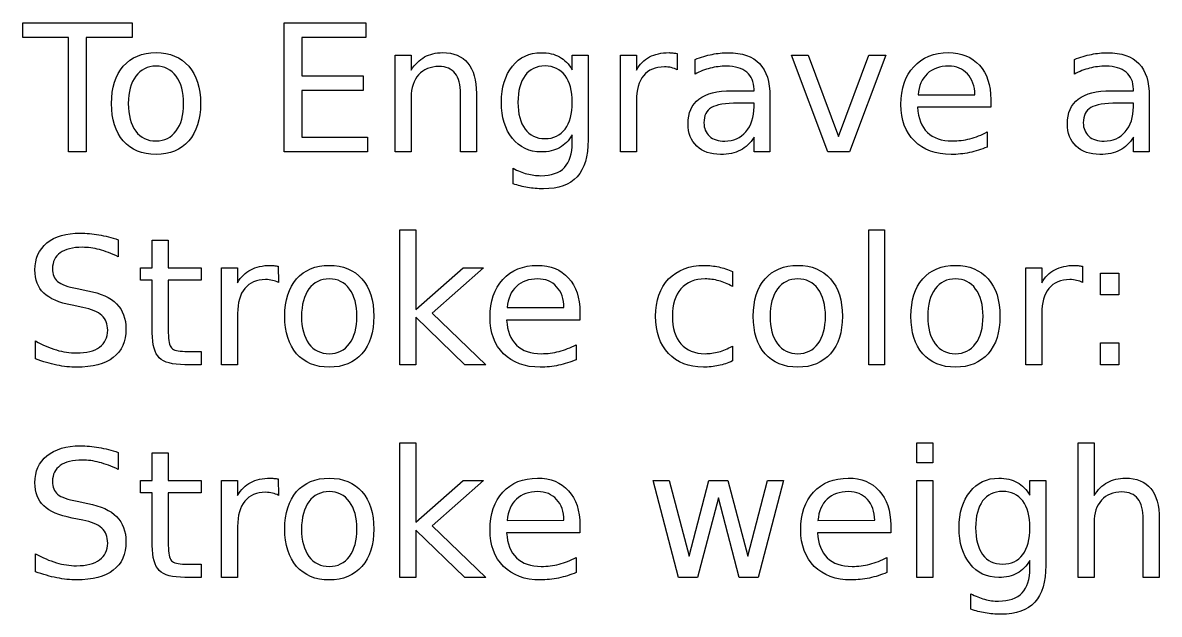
# Model space of a CAD drawing. Extents: x -140 to 352, y 0 to 216.
# Drawn here: x -72.05 to -46.73, y 60.78 to 73.97 of the extents above; entities that cross this region are included whole.
import ezdxf

# ---------------------------------------------------------------- set-up
doc = ezdxf.new("R2010")
doc.units = 0
doc.layers.add('Design_Template', color=7, linetype='CONTINUOUS')

msp = doc.modelspace()

# ---------------------------------------------------------------- linework, layer by layer
at = {"layer": 'Design_Template', "color": 7}
for points in [[(-72.048409, 73.967792), (-69.611762, 73.967792), (-69.611762, 73.639818), (-70.634267, 73.639818), (-70.634267, 71.087414), (-71.025904, 71.087414), (-71.025904, 73.639818), (-72.048409, 73.639818)], [(-66.223991, 73.967792), (-64.402776, 73.967792), (-64.402776, 73.639818), (-65.834285, 73.639818), (-65.834285, 72.787087), (-64.462586, 72.787087), (-64.462586, 72.459113), (-65.834285, 72.459113), (-65.834285, 71.415388), (-64.368052, 71.415388), (-64.368052, 71.087414), (-66.223991, 71.087414)], [(-54.926283, 73.248178), (-54.550081, 73.248178), (-53.874843, 71.434681), (-53.199601, 73.248178), (-52.823399, 73.248178), (-53.633684, 71.087414), (-54.115998, 71.087414)], [(-63.652298, 69.348001), (-63.295385, 69.348001), (-63.295385, 67.575017), (-62.236227, 68.506844), (-61.782851, 68.506844), (-62.928828, 67.495917), (-61.734619, 66.346081), (-62.19764, 66.346081), (-63.295385, 67.401384), (-63.295385, 66.346081), (-63.652298, 66.346081)], [(-53.205391, 69.348001), (-52.850408, 69.348001), (-52.850408, 66.346081), (-53.205391, 66.346081)], [(-48.04078, 68.389161), (-47.633707, 68.389161), (-47.633707, 67.899132), (-48.04078, 67.899132)], [(-48.04078, 66.83611), (-47.633707, 66.83611), (-47.633707, 66.346081), (-48.04078, 66.346081)], [(-63.652298, 64.606664), (-63.295385, 64.606664), (-63.295385, 62.83368), (-62.236227, 63.765511), (-61.782851, 63.765511), (-62.928828, 62.754581), (-61.734619, 61.604747), (-62.19764, 61.604747), (-63.295385, 62.66005), (-63.295385, 61.604747), (-63.652298, 61.604747)], [(-52.132727, 64.606664), (-51.777745, 64.606664), (-51.777745, 64.157151), (-52.132727, 64.157151)], [(-58.003444, 63.765511), (-57.648461, 63.765511), (-57.204733, 62.079343), (-56.762932, 63.765511), (-56.344287, 63.765511), (-55.900556, 62.079343), (-55.458759, 63.765511), (-55.103776, 63.765511), (-55.669046, 61.604747), (-56.087694, 61.604747), (-56.552645, 63.375801), (-57.019525, 61.604747), (-57.438174, 61.604747)], [(-52.132727, 63.765511), (-51.777745, 63.765511), (-51.777745, 61.604747), (-52.132727, 61.604747)]]:
    msp.add_lwpolyline(points, close=True, dxfattribs=at)
for points in [[(-63.395708, 72.308632), (-63.395708, 71.087414), (-63.752621, 71.087414), (-63.752621, 73.248178), (-63.395708, 73.248178), (-63.395708, 72.912489)], [(-59.809225, 72.920197), (-59.809225, 73.248167), (-59.454242, 73.248167), (-59.454242, 71.355571)], [(-58.379649, 72.225673), (-58.379649, 71.08741), (-58.736562, 71.08741), (-58.736562, 73.248174), (-58.379649, 73.248174), (-58.379649, 72.912485)], [(-57.472897, 73.280968), (-57.471134, 72.916341)], [(-57.071616, 72.8218), (-57.071616, 73.149774)], [(-48.621484, 72.8218), (-48.621484, 73.149774)], [(-56.257469, 72.451397), (-55.759724, 72.451397), (-55.759724, 72.486111)], [(-47.807337, 72.451397), (-47.309592, 72.451397), (-47.309592, 72.486111)], [(-61.94298, 72.391591), (-61.94298, 71.087414), (-62.297963, 71.087414), (-62.297963, 72.380016)], [(-55.759724, 72.094485), (-55.759724, 72.173585), (-56.112777, 72.173585)], [(-55.404741, 72.320206), (-55.404741, 71.087414), (-55.759724, 71.087414), (-55.759724, 71.415388)], [(-50.485142, 72.256544), (-50.485142, 72.08291), (-52.11729, 72.08291)], [(-52.105715, 72.358793), (-50.840125, 72.360557)], [(-47.309592, 72.094485), (-47.309592, 72.173585), (-47.662645, 72.173585)], [(-46.954609, 72.320206), (-46.954609, 71.087414), (-47.309592, 71.087414), (-47.309592, 71.415388)], [(-59.809225, 71.291905), (-59.809225, 71.467468)], [(-50.568102, 71.533071), (-50.568102, 71.197382)], [(-61.124977, 70.379368), (-61.124977, 70.724705)], [(-69.922372, 69.131924), (-69.922372, 68.751859)], [(-69.162246, 67.057976), (-69.162246, 68.230962), (-69.422694, 68.230962), (-69.422694, 68.506844), (-69.162246, 68.506844), (-69.162246, 69.120346), (-68.805333, 69.120346)], [(-68.805333, 69.120346), (-68.805333, 68.506844), (-68.074148, 68.506844), (-68.074148, 68.230962), (-68.805333, 68.230962), (-68.805333, 67.057976)], [(-67.26193, 67.484332), (-67.26193, 66.346074), (-67.618843, 66.346074), (-67.618843, 68.506837), (-67.26193, 68.506837), (-67.26193, 68.171148)], [(-66.355182, 68.539632), (-66.353418, 68.175004)], [(-56.242035, 68.423885), (-56.242035, 68.092055)], [(-49.350743, 67.484332), (-49.350743, 66.346074), (-49.707655, 66.346074), (-49.707655, 68.506837), (-49.350743, 68.506837), (-49.350743, 68.171148)], [(-48.443995, 68.539632), (-48.442231, 68.175004)], [(-70.83491, 68.041894), (-70.59954, 67.993662)], [(-70.713367, 67.623245), (-70.950663, 67.669548)], [(-61.258094, 67.61746), (-59.992503, 67.619224)], [(-59.637521, 67.515207), (-59.637521, 67.341577), (-61.269668, 67.341577)], [(-71.764807, 66.473412), (-71.764807, 66.874697)], [(-68.438776, 66.643186), (-68.074148, 66.643186), (-68.074148, 66.346081), (-68.438776, 66.346081)], [(-59.72048, 66.791738), (-59.72048, 66.456048)], [(-56.242035, 66.757014), (-56.242035, 66.42904)], [(-48.185476, 62.825965), (-48.185476, 61.604747), (-48.542388, 61.604747), (-48.542388, 64.606664), (-48.185476, 64.606664), (-48.185476, 63.429822)], [(-69.922372, 64.390587), (-69.922372, 64.010526)], [(-69.162246, 62.316642), (-69.162246, 63.489628), (-69.422694, 63.489628), (-69.422694, 63.765511), (-69.162246, 63.765511), (-69.162246, 64.379013), (-68.805333, 64.379013)], [(-68.805333, 64.379013), (-68.805333, 63.765511), (-68.074148, 63.765511), (-68.074148, 63.489628), (-68.805333, 63.489628), (-68.805333, 62.316642)], [(-66.355182, 63.798298), (-66.353418, 63.433667)], [(-67.26193, 62.742999), (-67.26193, 61.60474), (-67.618843, 61.60474), (-67.618843, 63.765504), (-67.26193, 63.765504), (-67.26193, 63.429815)], [(-49.615051, 63.437527), (-49.615051, 63.765501), (-49.260069, 63.765501), (-49.260069, 61.872904)], [(-70.83491, 63.300561), (-70.59954, 63.252329)], [(-70.713367, 62.881912), (-70.950663, 62.928214)], [(-61.258094, 62.876127), (-59.992503, 62.87789)], [(-54.335934, 62.876127), (-53.070344, 62.87789)], [(-46.732747, 62.908921), (-46.732747, 61.604747), (-47.08773, 61.604747), (-47.08773, 62.897346)], [(-59.637521, 62.773874), (-59.637521, 62.60024), (-61.269668, 62.60024)], [(-52.715361, 62.773874), (-52.715361, 62.60024), (-54.347509, 62.60024)], [(-71.764807, 61.732079), (-71.764807, 62.133364)], [(-59.72048, 62.050404), (-59.72048, 61.714715)], [(-52.798317, 62.050404), (-52.798317, 61.714715)], [(-68.438776, 61.901853), (-68.074148, 61.901853), (-68.074148, 61.604747), (-68.438776, 61.604747)], [(-49.615051, 61.809238), (-49.615051, 61.984798)], [(-50.930799, 60.896701), (-50.930799, 61.242035)]]:
    msp.add_lwpolyline(points, dxfattribs=at)
for points in [[(-69.808545, 72.999304), (-69.63234, 73.199946), (-69.389255, 73.300265), (-69.079286, 73.300269)], [(-69.079286, 73.300269), (-68.770609, 73.300265), (-68.528166, 73.199946), (-68.351961, 72.999304)], [(-63.395708, 72.912489), (-63.310819, 73.042388), (-63.211142, 73.139494), (-63.096673, 73.203805)], [(-63.096673, 73.203805), (-62.980919, 73.268113), (-62.847799, 73.300265), (-62.697318, 73.300269)], [(-62.697318, 73.300269), (-62.449089, 73.300265), (-62.261309, 73.223095), (-62.133974, 73.068759)], [(-61.14234, 72.997367), (-60.980281, 73.199293), (-60.76678, 73.300255), (-60.501826, 73.300258)], [(-60.501826, 73.300258), (-60.342343, 73.300255), (-60.205366, 73.268755), (-60.090897, 73.205725)], [(-60.090897, 73.205725), (-59.976427, 73.142701), (-59.882539, 73.047525), (-59.809225, 72.920197)], [(-58.379649, 72.912485), (-58.305051, 73.043673), (-58.207945, 73.140778), (-58.088332, 73.203802)], [(-58.088332, 73.203802), (-57.96872, 73.26811), (-57.823382, 73.300262), (-57.65232, 73.300265)], [(-57.65232, 73.300265), (-57.627873, 73.300262), (-57.600875, 73.298502), (-57.571291, 73.29448)], [(-57.571291, 73.29448), (-57.541693, 73.29201), (-57.508913, 73.287389), (-57.472897, 73.280968)], [(-57.071616, 73.149774), (-56.941713, 73.199932), (-56.815669, 73.237231), (-56.693481, 73.261668)], [(-56.693481, 73.261668), (-56.571296, 73.287386), (-56.452325, 73.300251), (-56.336569, 73.300255)], [(-56.336569, 73.300255), (-56.024032, 73.300251), (-55.790592, 73.219225), (-55.636252, 73.05717)], [(-52.202179, 72.987729), (-52.010539, 73.196087), (-51.752662, 73.300265), (-51.428548, 73.300269)], [(-51.428548, 73.300269), (-51.137876, 73.300265), (-50.908296, 73.206377), (-50.739806, 73.018597)], [(-48.621484, 73.149774), (-48.491581, 73.199932), (-48.365537, 73.237231), (-48.243349, 73.261668)], [(-48.243349, 73.261668), (-48.121164, 73.287386), (-48.002194, 73.300251), (-47.886437, 73.300255)], [(-47.886437, 73.300255), (-47.5739, 73.300251), (-47.34046, 73.219225), (-47.18612, 73.05717)], [(-70.070924, 72.165866), (-70.070924, 72.520849), (-69.983466, 72.798661), (-69.808545, 72.999304)], [(-69.079286, 72.999304), (-69.269642, 72.999304), (-69.420123, 72.924705), (-69.530733, 72.775512)], [(-68.629773, 72.773582), (-68.740383, 72.924063), (-68.890222, 72.999304), (-69.079286, 72.999304)], [(-68.351961, 72.999304), (-68.175755, 72.798661), (-68.087653, 72.520849), (-68.087653, 72.165866)], [(-62.776417, 72.991588), (-62.968057, 72.991585), (-63.11918, 72.930494), (-63.22979, 72.80831)], [(-62.417575, 72.839178), (-62.497321, 72.940781), (-62.616934, 72.991585), (-62.776417, 72.991588)], [(-62.133974, 73.068759), (-62.006646, 72.915702), (-61.94298, 72.689981), (-61.94298, 72.391591)], [(-61.385425, 72.192868), (-61.385425, 72.527269), (-61.304396, 72.795437), (-61.14234, 72.997367)], [(-60.415011, 73.003163), (-60.605363, 73.003163), (-60.753918, 72.932424), (-60.860668, 72.790946)], [(-59.969354, 72.790946), (-60.074821, 72.932424), (-60.223372, 73.003163), (-60.415011, 73.003163)], [(-57.756499, 72.983866), (-57.957141, 72.983866), (-58.111482, 72.918271), (-58.21952, 72.787083)], [(-57.602159, 72.966509), (-57.648461, 72.978081), (-57.69991, 72.983866), (-57.756499, 72.983866)], [(-57.470971, 72.916348), (-57.510842, 72.93949), (-57.554573, 72.956215), (-57.602159, 72.966509)], [(-56.733994, 72.954917), (-56.851038, 72.925319), (-56.963578, 72.880961), (-57.071616, 72.8218)], [(-56.373226, 72.99929), (-56.496698, 72.99929), (-56.616956, 72.984508), (-56.733994, 72.954917)], [(-55.921779, 72.864243), (-56.028534, 72.954275), (-56.179014, 72.99929), (-56.373226, 72.99929)], [(-55.636252, 73.05717), (-55.481911, 72.895111), (-55.404741, 72.64945), (-55.404741, 72.320192)], [(-52.487707, 72.146576), (-52.48771, 72.500271), (-52.392531, 72.780656), (-52.202179, 72.987729)], [(-51.424688, 72.999304), (-51.622759, 72.999304), (-51.781601, 72.943357), (-51.901213, 72.831459)], [(-51.004114, 72.825673), (-51.10958, 72.941427), (-51.24977, 72.999304), (-51.424688, 72.999304)], [(-50.739806, 73.018597), (-50.570031, 72.832101), (-50.485146, 72.578083), (-50.485142, 72.256544)], [(-48.283865, 72.954917), (-48.400906, 72.925319), (-48.513446, 72.880961), (-48.621484, 72.8218)], [(-47.923094, 72.99929), (-48.046566, 72.99929), (-48.166824, 72.984508), (-48.283865, 72.954917)], [(-47.471647, 72.864243), (-47.578402, 72.954275), (-47.728882, 72.99929), (-47.923094, 72.99929)], [(-47.18612, 73.05717), (-47.031779, 72.895111), (-46.954609, 72.64945), (-46.954609, 72.320192)], [(-69.530733, 72.775512), (-69.641346, 72.627599), (-69.696651, 72.424385), (-69.696647, 72.165866)], [(-68.463855, 72.165866), (-68.463858, 72.421813), (-68.519163, 72.624386), (-68.629773, 72.773582)], [(-63.22979, 72.80831), (-63.340403, 72.686122), (-63.395708, 72.519565), (-63.395708, 72.308632)], [(-62.297963, 72.380016), (-62.297963, 72.584515), (-62.337834, 72.737567), (-62.417575, 72.839178)], [(-60.860668, 72.790946), (-60.966135, 72.649465), (-61.018868, 72.45011), (-61.018868, 72.192878)], [(-59.809225, 72.192878), (-59.809228, 72.45011), (-59.862604, 72.649465), (-59.969354, 72.790946)], [(-58.21952, 72.787083), (-58.326274, 72.65718), (-58.379649, 72.470042), (-58.379649, 72.225673)], [(-55.759724, 72.486111), (-55.759724, 72.64945), (-55.813745, 72.775498), (-55.921779, 72.864243)], [(-51.901213, 72.831459), (-52.019542, 72.719561), (-52.087709, 72.562007), (-52.105715, 72.358793)], [(-50.840125, 72.360723), (-50.842594, 72.554934), (-50.897363, 72.709917), (-51.004114, 72.825673)], [(-47.309592, 72.486111), (-47.309592, 72.64945), (-47.363613, 72.775498), (-47.471647, 72.864243)], [(-56.986727, 72.266189), (-56.823384, 72.389661), (-56.580299, 72.451397), (-56.257469, 72.451397)], [(-48.536595, 72.266189), (-48.373252, 72.389661), (-48.130167, 72.451397), (-47.807337, 72.451397)], [(-69.808545, 71.332432), (-69.983466, 71.534359), (-70.070924, 71.812171), (-70.070924, 72.165866)], [(-69.696647, 72.165866), (-69.696651, 71.907347), (-69.641988, 71.703491), (-69.532662, 71.554294)], [(-68.629773, 71.556224), (-68.519163, 71.705417), (-68.463858, 71.908635), (-68.463855, 72.165866)], [(-68.087653, 72.165866), (-68.087653, 71.812171), (-68.175755, 71.534359), (-68.351961, 71.332432)], [(-61.14234, 71.390298), (-61.304396, 71.592225), (-61.385425, 71.859747), (-61.385425, 72.192868)], [(-61.018868, 72.192878), (-61.018868, 71.936927), (-60.966135, 71.738215), (-60.860668, 71.596737)], [(-59.969354, 71.596737), (-59.862604, 71.738215), (-59.809228, 71.936927), (-59.809225, 72.192878)], [(-57.229812, 71.716353), (-57.229812, 71.959438), (-57.148786, 72.142717), (-56.986727, 72.266189)], [(-56.112777, 72.173585), (-56.399592, 72.173585), (-56.598305, 72.140777), (-56.708915, 72.075192)], [(-48.77968, 71.716353), (-48.77968, 71.959438), (-48.698654, 72.142717), (-48.536595, 72.266189)], [(-47.662645, 72.173585), (-47.94946, 72.173585), (-48.148173, 72.140777), (-48.258783, 72.075192)], [(-56.708915, 72.075192), (-56.819525, 72.009596), (-56.87483, 71.897702), (-56.87483, 71.739502)], [(-55.939143, 71.53693), (-55.81953, 71.677124), (-55.759724, 71.862975), (-55.759724, 72.094485)], [(-52.186745, 71.332432), (-52.387387, 71.533071), (-52.48771, 71.804452), (-52.487707, 72.146576)], [(-52.11729, 72.08291), (-52.101873, 71.838538), (-52.028545, 71.652042), (-51.897358, 71.523426)], [(-48.258783, 72.075192), (-48.369396, 72.009596), (-48.424701, 71.897702), (-48.424698, 71.739502)], [(-47.489011, 71.53693), (-47.369398, 71.677124), (-47.309592, 71.862975), (-47.309592, 72.094485)], [(-57.034959, 71.216675), (-57.164863, 71.341435), (-57.229812, 71.507992), (-57.229812, 71.716353)], [(-56.87483, 71.739502), (-56.87483, 71.613458), (-56.833675, 71.513136), (-56.751358, 71.438541)], [(-48.584827, 71.216675), (-48.714731, 71.341435), (-48.77968, 71.507992), (-48.77968, 71.716353)], [(-48.424698, 71.739502), (-48.424701, 71.613458), (-48.383543, 71.513136), (-48.301226, 71.438541)], [(-69.532662, 71.554294), (-69.422052, 71.406385), (-69.270929, 71.332429), (-69.079286, 71.332432)], [(-69.079286, 71.332432), (-68.890222, 71.332429), (-68.740383, 71.407027), (-68.629773, 71.556224)], [(-60.501826, 71.087403), (-60.76678, 71.087403), (-60.980281, 71.188368), (-61.14234, 71.390298)], [(-60.860668, 71.596737), (-60.753918, 71.455259), (-60.605363, 71.38452), (-60.415011, 71.38452)], [(-60.415011, 71.38452), (-60.223372, 71.38452), (-60.074821, 71.455259), (-59.969354, 71.596737)], [(-59.809225, 71.467468), (-59.882539, 71.340137), (-59.976427, 71.244961), (-60.090897, 71.181937)], [(-56.751358, 71.438541), (-56.66776, 71.365226), (-56.554575, 71.328573), (-56.411809, 71.328573)], [(-56.411809, 71.328573), (-56.215026, 71.328573), (-56.057472, 71.398024), (-55.939143, 71.53693)], [(-55.759724, 71.415388), (-55.840753, 71.2842), (-55.941718, 71.187095), (-56.062615, 71.124071)], [(-51.897358, 71.523426), (-51.764882, 71.396094), (-51.580962, 71.332429), (-51.345588, 71.332432)], [(-50.950093, 71.38259), (-50.821477, 71.416033), (-50.694149, 71.466191), (-50.568102, 71.533071)], [(-48.301226, 71.438541), (-48.217628, 71.365226), (-48.104443, 71.328573), (-47.961677, 71.328573)], [(-47.961677, 71.328573), (-47.764898, 71.328573), (-47.60734, 71.398024), (-47.489011, 71.53693)], [(-47.309592, 71.415388), (-47.390621, 71.2842), (-47.491586, 71.187095), (-47.612483, 71.124071)], [(-69.079286, 71.031467), (-69.389255, 71.031467), (-69.63234, 71.131786), (-69.808545, 71.332432)], [(-68.351961, 71.332432), (-68.528166, 71.131786), (-68.770609, 71.031467), (-69.079286, 71.031467)], [(-60.090897, 71.181937), (-60.205366, 71.118917), (-60.342343, 71.087403), (-60.501826, 71.087403)], [(-59.982858, 70.742069), (-59.867105, 70.86297), (-59.809228, 71.046248), (-59.809225, 71.291905)], [(-59.454242, 71.355581), (-59.454246, 70.987737), (-59.535917, 70.714425), (-59.699257, 70.535648)], [(-56.506343, 71.031467), (-56.727566, 71.031467), (-56.903772, 71.093203), (-57.034959, 71.216675)], [(-51.366812, 71.031467), (-51.711507, 71.031467), (-51.984818, 71.131786), (-52.186745, 71.332432)], [(-51.345588, 71.332432), (-51.209257, 71.332429), (-51.077424, 71.349154), (-50.950093, 71.38259)], [(-50.568102, 71.197382), (-50.695433, 71.143364), (-50.825979, 71.102206), (-50.959738, 71.07391)], [(-48.056211, 71.031467), (-48.277434, 71.031467), (-48.45364, 71.093203), (-48.584827, 71.216675)], [(-56.062615, 71.124071), (-56.183516, 71.062335), (-56.331425, 71.031467), (-56.506343, 71.031467)], [(-50.959738, 71.07391), (-51.093504, 71.045617), (-51.229193, 71.031467), (-51.366812, 71.031467)], [(-47.612483, 71.124071), (-47.733384, 71.062335), (-47.881293, 71.031467), (-48.056211, 71.031467)], [(-61.124977, 70.724705), (-61.020798, 70.668113), (-60.917903, 70.626312), (-60.816296, 70.599304)], [(-60.505686, 70.558791), (-60.272891, 70.558791), (-60.098615, 70.619881), (-59.982858, 70.742069)], [(-60.802792, 70.294482), (-60.913402, 70.312474), (-61.020798, 70.340784), (-61.124977, 70.379368)], [(-60.816296, 70.599304), (-60.714689, 70.572281), (-60.611152, 70.558791), (-60.505686, 70.558791)], [(-59.699257, 70.535648), (-59.862604, 70.355587), (-60.112762, 70.265555), (-60.449739, 70.265555)], [(-60.449739, 70.265555), (-60.574495, 70.265555), (-60.692182, 70.275185), (-60.802792, 70.294482)], [(-71.508218, 69.05861), (-71.328157, 69.205232), (-71.080566, 69.278542), (-70.765455, 69.278546)], [(-70.765455, 69.278546), (-70.630408, 69.278542), (-70.492789, 69.26634), (-70.352595, 69.241889)], [(-70.352595, 69.241889), (-70.212405, 69.217441), (-70.068997, 69.180795), (-69.922372, 69.131924)], [(-71.776385, 68.456683), (-71.776385, 68.711343), (-71.686995, 68.911985), (-71.508218, 69.05861)], [(-70.721082, 68.96215), (-70.933303, 68.962147), (-71.097288, 68.920988), (-71.213042, 68.838678)], [(-70.341021, 68.910059), (-70.472212, 68.944772), (-70.598898, 68.962147), (-70.721082, 68.96215)], [(-69.922372, 68.751859), (-70.070281, 68.822598), (-70.209833, 68.875331), (-70.341021, 68.910059)], [(-71.213042, 68.838678), (-71.327511, 68.756361), (-71.384746, 68.63932), (-71.384746, 68.487551)], [(-71.581529, 67.941575), (-71.711432, 68.065043), (-71.776385, 68.236747), (-71.776385, 68.456683)], [(-71.384746, 68.487551), (-71.384746, 68.360219), (-71.346804, 68.263756), (-71.270918, 68.198164)], [(-67.26193, 68.171148), (-67.187336, 68.302336), (-67.09023, 68.399441), (-66.970614, 68.462465)], [(-66.970614, 68.462465), (-66.851001, 68.526773), (-66.705663, 68.558925), (-66.534601, 68.558929)], [(-66.534601, 68.558929), (-66.510154, 68.558925), (-66.483156, 68.557165), (-66.453575, 68.553143)], [(-66.453575, 68.553143), (-66.423977, 68.550674), (-66.391197, 68.546052), (-66.355182, 68.539632)], [(-65.950038, 68.25797), (-65.773836, 68.458613), (-65.530748, 68.558932), (-65.220783, 68.558936)], [(-65.220783, 68.558936), (-64.912102, 68.558932), (-64.669659, 68.458613), (-64.493454, 68.25797)], [(-61.354557, 68.246396), (-61.162918, 68.454753), (-60.905041, 68.558932), (-60.580926, 68.558936)], [(-60.580926, 68.558936), (-60.290255, 68.558932), (-60.060674, 68.465044), (-59.892184, 68.277264)], [(-57.661965, 68.256055), (-57.467754, 68.457981), (-57.202162, 68.558946), (-56.865185, 68.55895)], [(-56.865185, 68.55895), (-56.755863, 68.558946), (-56.649108, 68.547379), (-56.54493, 68.524236)], [(-56.54493, 68.524236), (-56.440751, 68.502364), (-56.339786, 68.468928), (-56.242035, 68.423913)], [(-55.512779, 68.25797), (-55.336574, 68.458613), (-55.093489, 68.558932), (-54.783521, 68.558936)], [(-54.783521, 68.558936), (-54.47484, 68.558932), (-54.232397, 68.458613), (-54.056192, 68.25797)], [(-52.001536, 68.25797), (-51.825331, 68.458613), (-51.582246, 68.558932), (-51.272278, 68.558936)], [(-51.272278, 68.558936), (-50.963601, 68.558932), (-50.721158, 68.458613), (-50.544952, 68.25797)], [(-49.350743, 68.171148), (-49.276145, 68.302336), (-49.179039, 68.399441), (-49.059426, 68.462465)], [(-49.059426, 68.462465), (-48.939813, 68.526773), (-48.794476, 68.558925), (-48.623414, 68.558929)], [(-48.623414, 68.558929), (-48.598967, 68.558925), (-48.571968, 68.557165), (-48.542384, 68.553143)], [(-48.542384, 68.553143), (-48.512786, 68.550674), (-48.48001, 68.546052), (-48.443995, 68.539632)], [(-71.270918, 68.198164), (-71.193752, 68.133853), (-71.048414, 68.081765), (-70.83491, 68.041894)], [(-66.638784, 68.242529), (-66.839426, 68.242529), (-66.993766, 68.176934), (-67.101805, 68.045746)], [(-66.484444, 68.225173), (-66.530746, 68.236744), (-66.582191, 68.242529), (-66.638784, 68.242529)], [(-66.353253, 68.175015), (-66.393127, 68.198157), (-66.436854, 68.214882), (-66.484444, 68.225173)], [(-66.212417, 67.424533), (-66.212417, 67.779515), (-66.124959, 68.057328), (-65.950038, 68.25797)], [(-65.220783, 68.25797), (-65.411135, 68.25797), (-65.561616, 68.183372), (-65.672226, 68.034179)], [(-64.771266, 68.032249), (-64.881876, 68.18273), (-65.031715, 68.25797), (-65.220783, 68.25797)], [(-64.493454, 68.25797), (-64.317249, 68.057328), (-64.229146, 67.779515), (-64.229146, 67.424533)], [(-61.640085, 67.405243), (-61.640089, 67.758938), (-61.544909, 68.039322), (-61.354557, 68.246396)], [(-60.577067, 68.25797), (-60.775141, 68.25797), (-60.933983, 68.20202), (-61.053592, 68.090126)], [(-60.156492, 68.084337), (-60.261959, 68.20009), (-60.402149, 68.25797), (-60.577067, 68.25797)], [(-59.892184, 68.277264), (-59.72241, 68.090768), (-59.637524, 67.83675), (-59.637521, 67.515207)], [(-57.951352, 67.424547), (-57.951352, 67.776958), (-57.854892, 68.054125), (-57.661965, 68.256055)], [(-56.849751, 68.25797), (-57.079974, 68.25797), (-57.258754, 68.184656), (-57.386082, 68.038035)], [(-56.54493, 68.215528), (-56.645249, 68.24382), (-56.746856, 68.25797), (-56.849751, 68.25797)], [(-56.242035, 68.092055), (-56.342358, 68.14736), (-56.443323, 68.188515), (-56.54493, 68.215528)], [(-55.775158, 67.424533), (-55.775158, 67.779515), (-55.687697, 68.057328), (-55.512779, 68.25797)], [(-54.783521, 68.25797), (-54.973876, 68.25797), (-55.124357, 68.183372), (-55.234967, 68.034179)], [(-54.334004, 68.032249), (-54.444618, 68.18273), (-54.594457, 68.25797), (-54.783521, 68.25797)], [(-54.056192, 68.25797), (-53.87999, 68.057328), (-53.791887, 67.779515), (-53.791884, 67.424533)], [(-52.263915, 67.424533), (-52.263915, 67.779515), (-52.176458, 68.057328), (-52.001536, 68.25797)], [(-51.272278, 68.25797), (-51.462633, 68.25797), (-51.613114, 68.183372), (-51.723724, 68.034179)], [(-50.822765, 68.032249), (-50.933375, 68.18273), (-51.083214, 68.25797), (-51.272278, 68.25797)], [(-50.544952, 68.25797), (-50.368747, 68.057328), (-50.280644, 67.779515), (-50.280644, 67.424533)], [(-48.727593, 68.242529), (-48.928239, 68.242529), (-49.082579, 68.176934), (-49.190614, 68.045746)], [(-48.573253, 68.225173), (-48.619558, 68.236744), (-48.671004, 68.242529), (-48.727593, 68.242529)], [(-48.442065, 68.175015), (-48.481936, 68.198157), (-48.525666, 68.214882), (-48.573253, 68.225173)], [(-70.950663, 67.669548), (-71.241338, 67.727424), (-71.451629, 67.818099), (-71.581529, 67.941575)], [(-70.59954, 67.993662), (-70.308869, 67.938357), (-70.094722, 67.84061), (-69.9571, 67.700416)], [(-67.101805, 68.045746), (-67.208555, 67.915843), (-67.26193, 67.728705), (-67.26193, 67.484332)], [(-65.672226, 68.034179), (-65.782839, 67.886266), (-65.838144, 67.683052), (-65.838141, 67.424533)], [(-64.605348, 67.424533), (-64.605352, 67.68048), (-64.660657, 67.883052), (-64.771266, 68.032249)], [(-61.053592, 68.090126), (-61.171921, 67.978228), (-61.240088, 67.820671), (-61.258094, 67.61746)], [(-59.992503, 67.61939), (-59.994973, 67.813597), (-60.049742, 67.968583), (-60.156492, 68.084337)], [(-57.386082, 68.038035), (-57.513414, 67.892697), (-57.57708, 67.688195), (-57.57708, 67.424533)], [(-55.234967, 68.034179), (-55.345577, 67.886266), (-55.400882, 67.683052), (-55.400882, 67.424533)], [(-54.168089, 67.424533), (-54.168089, 67.68048), (-54.223394, 67.883052), (-54.334004, 68.032249)], [(-51.723724, 68.034179), (-51.834337, 67.886266), (-51.889642, 67.683052), (-51.889639, 67.424533)], [(-50.656846, 67.424533), (-50.65685, 67.68048), (-50.712155, 67.883052), (-50.822765, 68.032249)], [(-49.190614, 68.045746), (-49.297368, 67.915843), (-49.350743, 67.728705), (-49.350743, 67.484332)], [(-70.287, 67.443826), (-70.373176, 67.523568), (-70.515297, 67.583375), (-70.713367, 67.623245)], [(-69.9571, 67.700416), (-69.818194, 67.561509), (-69.748742, 67.375017), (-69.748739, 67.140935)], [(-70.155812, 67.111996), (-70.155812, 67.253471), (-70.199543, 67.364084), (-70.287, 67.443826)], [(-65.950038, 66.591095), (-66.124959, 66.793025), (-66.212417, 67.070838), (-66.212417, 67.424533)], [(-65.838141, 67.424533), (-65.838144, 67.166014), (-65.783481, 66.962154), (-65.674155, 66.812961)], [(-64.771266, 66.81489), (-64.660657, 66.964084), (-64.605352, 67.167298), (-64.605348, 67.424533)], [(-64.229146, 67.424533), (-64.229146, 67.070838), (-64.317249, 66.793025), (-64.493454, 66.591095)], [(-61.339123, 66.591095), (-61.539766, 66.791738), (-61.640089, 67.063119), (-61.640085, 67.405243)], [(-61.269668, 67.341577), (-61.254252, 67.097204), (-61.180924, 66.910708), (-61.049736, 66.782093)], [(-57.663895, 66.596899), (-57.855534, 66.8014), (-57.951352, 67.077283), (-57.951352, 67.424547)], [(-57.57708, 67.424533), (-57.57708, 67.160867), (-57.513414, 66.955723), (-57.386082, 66.809101)], [(-55.512779, 66.591095), (-55.687697, 66.793025), (-55.775158, 67.070838), (-55.775158, 67.424533)], [(-55.400882, 67.424533), (-55.400882, 67.166014), (-55.346219, 66.962154), (-55.236897, 66.812961)], [(-54.334004, 66.81489), (-54.223394, 66.964084), (-54.168089, 67.167298), (-54.168089, 67.424533)], [(-53.791884, 67.424533), (-53.791887, 67.070838), (-53.87999, 66.793025), (-54.056192, 66.591095)], [(-52.001536, 66.591095), (-52.176458, 66.793025), (-52.263915, 67.070838), (-52.263915, 67.424533)], [(-51.889639, 67.424533), (-51.889642, 67.166014), (-51.834979, 66.962154), (-51.725654, 66.812961)], [(-50.822765, 66.81489), (-50.712155, 66.964084), (-50.65685, 67.167298), (-50.656846, 67.424533)], [(-50.280644, 67.424533), (-50.280644, 67.070838), (-50.368747, 66.793025), (-50.544952, 66.591095)], [(-70.337161, 66.73772), (-70.216264, 66.825177), (-70.155812, 66.949937), (-70.155812, 67.111996)], [(-69.748739, 67.140935), (-69.748742, 66.861835), (-69.84263, 66.65026), (-70.030411, 66.50621)], [(-71.764807, 66.874697), (-71.606611, 66.785952), (-71.451629, 66.719069), (-71.29986, 66.674055)], [(-69.005976, 66.498491), (-69.110158, 66.601386), (-69.162246, 66.787878), (-69.162246, 67.057976)], [(-68.805333, 67.057976), (-68.805333, 66.88177), (-68.781556, 66.768588), (-68.733952, 66.718427)], [(-71.29986, 66.674055), (-71.148092, 66.629037), (-70.998895, 66.606529), (-70.852273, 66.606529)], [(-70.852273, 66.606529), (-70.629766, 66.606529), (-70.458062, 66.65026), (-70.337161, 66.73772)], [(-68.733952, 66.718427), (-68.685078, 66.668265), (-68.586685, 66.643186), (-68.438776, 66.643186)], [(-65.220783, 66.290134), (-65.530748, 66.290134), (-65.773836, 66.390453), (-65.950038, 66.591095)], [(-65.674155, 66.812961), (-65.563545, 66.665052), (-65.412422, 66.591095), (-65.220783, 66.591095)], [(-65.220783, 66.591095), (-65.031715, 66.591095), (-64.881876, 66.665694), (-64.771266, 66.81489)], [(-64.493454, 66.591095), (-64.669659, 66.390453), (-64.912102, 66.290134), (-65.220783, 66.290134)], [(-60.51919, 66.290134), (-60.863886, 66.290134), (-61.137197, 66.390453), (-61.339123, 66.591095)], [(-61.049736, 66.782093), (-60.917261, 66.654761), (-60.73334, 66.591095), (-60.49797, 66.591095)], [(-60.49797, 66.591095), (-60.361636, 66.591095), (-60.229803, 66.607817), (-60.102471, 66.641257)], [(-60.102471, 66.641257), (-59.973856, 66.6747), (-59.846527, 66.724858), (-59.72048, 66.791738)], [(-56.888334, 66.290148), (-57.213736, 66.290148), (-57.472255, 66.392397), (-57.663895, 66.596899)], [(-57.386082, 66.809101), (-57.258754, 66.663764), (-57.079974, 66.591095), (-56.849751, 66.591095)], [(-56.849751, 66.591095), (-56.746856, 66.591095), (-56.645249, 66.604607), (-56.54493, 66.631612)], [(-56.54493, 66.631612), (-56.443323, 66.659905), (-56.342358, 66.701705), (-56.242035, 66.757014)], [(-54.783521, 66.290134), (-55.093489, 66.290134), (-55.336574, 66.390453), (-55.512779, 66.591095)], [(-55.236897, 66.812961), (-55.126287, 66.665052), (-54.97516, 66.591095), (-54.783521, 66.591095)], [(-54.783521, 66.591095), (-54.594457, 66.591095), (-54.444618, 66.665694), (-54.334004, 66.81489)], [(-54.056192, 66.591095), (-54.232397, 66.390453), (-54.47484, 66.290134), (-54.783521, 66.290134)], [(-51.272278, 66.290134), (-51.582246, 66.290134), (-51.825331, 66.390453), (-52.001536, 66.591095)], [(-51.725654, 66.812961), (-51.615044, 66.665052), (-51.463921, 66.591095), (-51.272278, 66.591095)], [(-51.272278, 66.591095), (-51.083214, 66.591095), (-50.933375, 66.665694), (-50.822765, 66.81489)], [(-50.544952, 66.591095), (-50.721158, 66.390453), (-50.963601, 66.290134), (-51.272278, 66.290134)], [(-71.288282, 66.336436), (-71.441338, 66.367304), (-71.60018, 66.41296), (-71.764807, 66.473412)], [(-70.852273, 66.290134), (-70.988608, 66.290134), (-71.133945, 66.30555), (-71.288282, 66.336436)], [(-70.030411, 66.50621), (-70.216907, 66.362157), (-70.49086, 66.290134), (-70.852273, 66.290134)], [(-68.438776, 66.346081), (-68.712729, 66.346081), (-68.901797, 66.396884), (-69.005976, 66.498491)], [(-60.11212, 66.332576), (-60.245883, 66.304283), (-60.381571, 66.290134), (-60.51919, 66.290134)], [(-59.72048, 66.456048), (-59.847812, 66.402028), (-59.978357, 66.360873), (-60.11212, 66.332576)], [(-56.242035, 66.42904), (-56.341073, 66.382738), (-56.443965, 66.34801), (-56.550715, 66.324861)], [(-56.550715, 66.324861), (-56.656182, 66.301719), (-56.768721, 66.290148), (-56.888334, 66.290148)], [(-71.776385, 63.71535), (-71.776385, 63.970009), (-71.686995, 64.170652), (-71.508218, 64.317277)], [(-71.508218, 64.317277), (-71.328157, 64.463898), (-71.080566, 64.537209), (-70.765455, 64.537213)], [(-70.765455, 64.537213), (-70.630408, 64.537209), (-70.492789, 64.525006), (-70.352595, 64.500555)], [(-70.352595, 64.500555), (-70.212405, 64.476108), (-70.068997, 64.439461), (-69.922372, 64.390587)], [(-71.213042, 64.097341), (-71.327511, 64.015024), (-71.384746, 63.897983), (-71.384746, 63.746218)], [(-70.721082, 64.220813), (-70.933303, 64.220813), (-71.097288, 64.179655), (-71.213042, 64.097341)], [(-70.341021, 64.168726), (-70.472212, 64.203439), (-70.598898, 64.220813), (-70.721082, 64.220813)], [(-69.922372, 64.010526), (-70.070281, 64.081261), (-70.209833, 64.133995), (-70.341021, 64.168726)], [(-66.970614, 63.721132), (-66.851001, 63.785436), (-66.705663, 63.817592), (-66.534601, 63.817595)], [(-66.534601, 63.817595), (-66.510154, 63.817592), (-66.483156, 63.815831), (-66.453575, 63.81181)], [(-66.453575, 63.81181), (-66.423977, 63.80934), (-66.391197, 63.804719), (-66.355182, 63.798298)], [(-65.950038, 63.516637), (-65.773836, 63.717276), (-65.530748, 63.817599), (-65.220783, 63.817602)], [(-65.220783, 63.817602), (-64.912102, 63.817599), (-64.669659, 63.717276), (-64.493454, 63.516637)], [(-61.354557, 63.505062), (-61.162918, 63.71342), (-60.905041, 63.817599), (-60.580926, 63.817602)], [(-60.580926, 63.817602), (-60.290255, 63.817599), (-60.060674, 63.723707), (-59.892184, 63.53593)], [(-54.432398, 63.505062), (-54.240758, 63.71342), (-53.982881, 63.817599), (-53.658766, 63.817602)], [(-53.658766, 63.817602), (-53.368092, 63.817599), (-53.138511, 63.723707), (-52.970021, 63.53593)], [(-50.948163, 63.514697), (-50.786108, 63.716623), (-50.572603, 63.817588), (-50.307653, 63.817592)], [(-50.307653, 63.817592), (-50.148169, 63.817588), (-50.011192, 63.786089), (-49.89672, 63.723058)], [(-47.88644, 63.721139), (-47.770687, 63.785443), (-47.637569, 63.817599), (-47.487085, 63.817602)], [(-47.487085, 63.817602), (-47.238856, 63.817599), (-47.051076, 63.740429), (-46.923741, 63.586092)], [(-71.581529, 63.200241), (-71.711432, 63.32371), (-71.776385, 63.495414), (-71.776385, 63.71535)], [(-71.384746, 63.746218), (-71.384746, 63.618886), (-71.346804, 63.522423), (-71.270918, 63.456831)], [(-67.26193, 63.429815), (-67.187336, 63.561002), (-67.09023, 63.658108), (-66.970614, 63.721132)], [(-49.89672, 63.723058), (-49.782254, 63.660031), (-49.688362, 63.564855), (-49.615051, 63.437527)], [(-48.185476, 63.429822), (-48.100587, 63.559722), (-48.000909, 63.656827), (-47.88644, 63.721139)], [(-46.923741, 63.586092), (-46.796413, 63.433036), (-46.732747, 63.207311), (-46.732747, 62.908921)], [(-71.270918, 63.456831), (-71.193752, 63.392519), (-71.048414, 63.340432), (-70.83491, 63.300561)], [(-67.101805, 63.304413), (-67.208555, 63.174506), (-67.26193, 62.987372), (-67.26193, 62.742999)], [(-66.638784, 63.501196), (-66.839426, 63.501192), (-66.993766, 63.4356), (-67.101805, 63.304413)], [(-66.484444, 63.483839), (-66.530746, 63.49541), (-66.582191, 63.501196), (-66.638784, 63.501196)], [(-66.353253, 63.433678), (-66.393127, 63.45682), (-66.436854, 63.473549), (-66.484444, 63.483839)], [(-66.212417, 62.683199), (-66.212417, 63.038182), (-66.124959, 63.315995), (-65.950038, 63.516637)], [(-65.672226, 63.292845), (-65.782839, 63.144933), (-65.838144, 62.941719), (-65.838141, 62.683199)], [(-65.220783, 63.516637), (-65.411135, 63.516633), (-65.561616, 63.442039), (-65.672226, 63.292845)], [(-64.771266, 63.290916), (-64.881876, 63.441393), (-65.031715, 63.516633), (-65.220783, 63.516637)], [(-64.605348, 62.683199), (-64.605352, 62.939147), (-64.660657, 63.141719), (-64.771266, 63.290916)], [(-64.493454, 63.516637), (-64.317249, 63.315995), (-64.229146, 63.038182), (-64.229146, 62.683199)], [(-61.640085, 62.663906), (-61.640089, 63.017601), (-61.544909, 63.297985), (-61.354557, 63.505062)], [(-61.053592, 63.348792), (-61.171921, 63.236895), (-61.240088, 63.079337), (-61.258094, 62.876127)], [(-60.577067, 63.516637), (-60.775141, 63.516633), (-60.933983, 63.460686), (-61.053592, 63.348792)], [(-60.156492, 63.343003), (-60.261959, 63.458757), (-60.402149, 63.516633), (-60.577067, 63.516637)], [(-59.992503, 62.878053), (-59.994973, 63.072264), (-60.049742, 63.227246), (-60.156492, 63.343003)], [(-59.892184, 63.53593), (-59.72241, 63.349434), (-59.637524, 63.095417), (-59.637521, 62.773874)], [(-54.717925, 62.663906), (-54.717925, 63.017601), (-54.622749, 63.297985), (-54.432398, 63.505062)], [(-54.131432, 63.348792), (-54.249761, 63.236895), (-54.317928, 63.079337), (-54.335934, 62.876127)], [(-53.654907, 63.516637), (-53.852978, 63.516633), (-54.011819, 63.460686), (-54.131432, 63.348792)], [(-53.234329, 63.343003), (-53.339799, 63.458757), (-53.479989, 63.516633), (-53.654907, 63.516637)], [(-53.070344, 62.878053), (-53.072813, 63.072264), (-53.127578, 63.227246), (-53.234329, 63.343003)], [(-52.970021, 63.53593), (-52.80025, 63.349434), (-52.715361, 63.095417), (-52.715361, 62.773874)], [(-51.191252, 62.710198), (-51.191252, 63.044603), (-51.110222, 63.312767), (-50.948163, 63.514697)], [(-50.666495, 63.308279), (-50.771961, 63.166798), (-50.824691, 62.967443), (-50.824691, 62.710208)], [(-50.220834, 63.520496), (-50.411189, 63.520493), (-50.559741, 63.449754), (-50.666495, 63.308279)], [(-49.775177, 63.308279), (-49.880647, 63.449754), (-50.029198, 63.520493), (-50.220834, 63.520496)], [(-49.615051, 62.710208), (-49.615051, 62.967443), (-49.668426, 63.166798), (-49.775177, 63.308279)], [(-48.019557, 63.32564), (-48.130171, 63.203455), (-48.185476, 63.036894), (-48.185476, 62.825965)], [(-47.566185, 63.508922), (-47.757824, 63.508918), (-47.908951, 63.447824), (-48.019557, 63.32564)], [(-47.207343, 63.356508), (-47.287088, 63.458115), (-47.406701, 63.508918), (-47.566185, 63.508922)], [(-47.08773, 62.897346), (-47.08773, 63.101844), (-47.127601, 63.254901), (-47.207343, 63.356508)], [(-70.950663, 62.928214), (-71.241338, 62.986091), (-71.451629, 63.076765), (-71.581529, 63.200241)], [(-70.59954, 63.252329), (-70.308869, 63.197024), (-70.094722, 63.099273), (-69.9571, 62.959082)], [(-70.287, 62.702493), (-70.373176, 62.782235), (-70.515297, 62.842041), (-70.713367, 62.881912)], [(-69.9571, 62.959082), (-69.818194, 62.820176), (-69.748742, 62.63368), (-69.748739, 62.399598)], [(-70.155812, 62.37066), (-70.155812, 62.512138), (-70.199543, 62.622747), (-70.287, 62.702493)], [(-65.950038, 61.849762), (-66.124959, 62.051688), (-66.212417, 62.329501), (-66.212417, 62.683199)], [(-65.838141, 62.683199), (-65.838144, 62.42468), (-65.783481, 62.220821), (-65.674155, 62.071627)], [(-64.771266, 62.073557), (-64.660657, 62.22275), (-64.605352, 62.425965), (-64.605348, 62.683199)], [(-64.229146, 62.683199), (-64.229146, 62.329501), (-64.317249, 62.051688), (-64.493454, 61.849762)], [(-61.339123, 61.849762), (-61.539766, 62.050404), (-61.640089, 62.321786), (-61.640085, 62.663906)], [(-61.269668, 62.60024), (-61.254252, 62.355868), (-61.180924, 62.169375), (-61.049736, 62.040759)], [(-54.416964, 61.849762), (-54.617606, 62.050404), (-54.717925, 62.321786), (-54.717925, 62.663906)], [(-54.347509, 62.60024), (-54.332092, 62.355868), (-54.258764, 62.169375), (-54.127573, 62.040759)], [(-50.948163, 61.907628), (-51.110222, 62.109558), (-51.191252, 62.37708), (-51.191252, 62.710198)], [(-50.824691, 62.710208), (-50.824691, 62.454261), (-50.771961, 62.255548), (-50.666495, 62.11407)], [(-49.775177, 62.11407), (-49.668426, 62.255548), (-49.615051, 62.454261), (-49.615051, 62.710208)], [(-70.337161, 61.996387), (-70.216264, 62.083844), (-70.155812, 62.208604), (-70.155812, 62.37066)], [(-69.748739, 62.399598), (-69.748742, 62.120501), (-69.84263, 61.908926), (-70.030411, 61.764877)], [(-69.005976, 61.757158), (-69.110158, 61.860053), (-69.162246, 62.046545), (-69.162246, 62.316642)], [(-68.805333, 62.316642), (-68.805333, 62.140437), (-68.781556, 62.027252), (-68.733952, 61.977094)], [(-71.764807, 62.133364), (-71.606611, 62.044615), (-71.451629, 61.977736), (-71.29986, 61.932721)], [(-65.674155, 62.071627), (-65.563545, 61.923715), (-65.412422, 61.849762), (-65.220783, 61.849762)], [(-65.220783, 61.849762), (-65.031715, 61.849762), (-64.881876, 61.92436), (-64.771266, 62.073557)], [(-61.049736, 62.040759), (-60.917261, 61.913428), (-60.73334, 61.849762), (-60.49797, 61.849762)], [(-60.102471, 61.899923), (-59.973856, 61.933367), (-59.846527, 61.983525), (-59.72048, 62.050404)], [(-54.127573, 62.040759), (-53.995101, 61.913428), (-53.811177, 61.849762), (-53.575807, 61.849762)], [(-53.180312, 61.899923), (-53.051696, 61.933367), (-52.924364, 61.983525), (-52.798317, 62.050404)], [(-50.666495, 62.11407), (-50.559741, 61.972592), (-50.411189, 61.901853), (-50.220834, 61.901853)], [(-50.220834, 61.901853), (-50.029198, 61.901853), (-49.880647, 61.972592), (-49.775177, 62.11407)], [(-71.29986, 61.932721), (-71.148092, 61.887703), (-70.998895, 61.865196), (-70.852273, 61.865196)], [(-70.852273, 61.865196), (-70.629766, 61.865196), (-70.458062, 61.908926), (-70.337161, 61.996387)], [(-68.733952, 61.977094), (-68.685078, 61.926932), (-68.586685, 61.901853), (-68.438776, 61.901853)], [(-65.220783, 61.5488), (-65.530748, 61.5488), (-65.773836, 61.64912), (-65.950038, 61.849762)], [(-64.493454, 61.849762), (-64.669659, 61.64912), (-64.912102, 61.5488), (-65.220783, 61.5488)], [(-60.51919, 61.5488), (-60.863886, 61.5488), (-61.137197, 61.64912), (-61.339123, 61.849762)], [(-60.49797, 61.849762), (-60.361636, 61.849762), (-60.229803, 61.866484), (-60.102471, 61.899923)], [(-53.59703, 61.5488), (-53.941722, 61.5488), (-54.215034, 61.64912), (-54.416964, 61.849762)], [(-53.575807, 61.849762), (-53.439476, 61.849762), (-53.307643, 61.866484), (-53.180312, 61.899923)], [(-50.307653, 61.604737), (-50.572603, 61.604737), (-50.786108, 61.705702), (-50.948163, 61.907628)], [(-49.615051, 61.984798), (-49.688362, 61.857467), (-49.782254, 61.762291), (-49.89672, 61.699271)], [(-49.788681, 61.259399), (-49.672928, 61.380299), (-49.615051, 61.563578), (-49.615051, 61.809238)], [(-49.260069, 61.872915), (-49.260069, 61.50507), (-49.34174, 61.231759), (-49.505083, 61.052982)], [(-71.288282, 61.595102), (-71.441338, 61.62597), (-71.60018, 61.671627), (-71.764807, 61.732079)], [(-70.852273, 61.5488), (-70.988608, 61.5488), (-71.133945, 61.564217), (-71.288282, 61.595102)], [(-70.030411, 61.764877), (-70.216907, 61.620823), (-70.49086, 61.5488), (-70.852273, 61.5488)], [(-68.438776, 61.604747), (-68.712729, 61.604747), (-68.901797, 61.655551), (-69.005976, 61.757158)], [(-60.11212, 61.591243), (-60.245883, 61.56295), (-60.381571, 61.5488), (-60.51919, 61.5488)], [(-59.72048, 61.714715), (-59.847812, 61.660694), (-59.978357, 61.619539), (-60.11212, 61.591243)], [(-53.189957, 61.591243), (-53.323719, 61.56295), (-53.459412, 61.5488), (-53.59703, 61.5488)], [(-52.798317, 61.714715), (-52.925652, 61.660694), (-53.056197, 61.619539), (-53.189957, 61.591243)], [(-49.89672, 61.699271), (-50.011192, 61.636247), (-50.148169, 61.604737), (-50.307653, 61.604737)], [(-50.930799, 61.242035), (-50.826621, 61.185446), (-50.723729, 61.143646), (-50.622119, 61.116637)], [(-50.622119, 61.116637), (-50.520515, 61.089614), (-50.416979, 61.07612), (-50.311512, 61.07612)], [(-50.311512, 61.07612), (-50.078714, 61.07612), (-49.904438, 61.137214), (-49.788681, 61.259399)], [(-49.505083, 61.052982), (-49.668426, 60.872917), (-49.918588, 60.782884), (-50.255562, 60.782884)], [(-50.608615, 60.811812), (-50.719228, 60.829804), (-50.826621, 60.858114), (-50.930799, 60.896701)], [(-50.255562, 60.782884), (-50.380321, 60.782884), (-50.498005, 60.79255), (-50.608615, 60.811812)]]:
    msp.add_open_spline(points, degree=3, dxfattribs=at)

doc.saveas('drawing.dxf')
